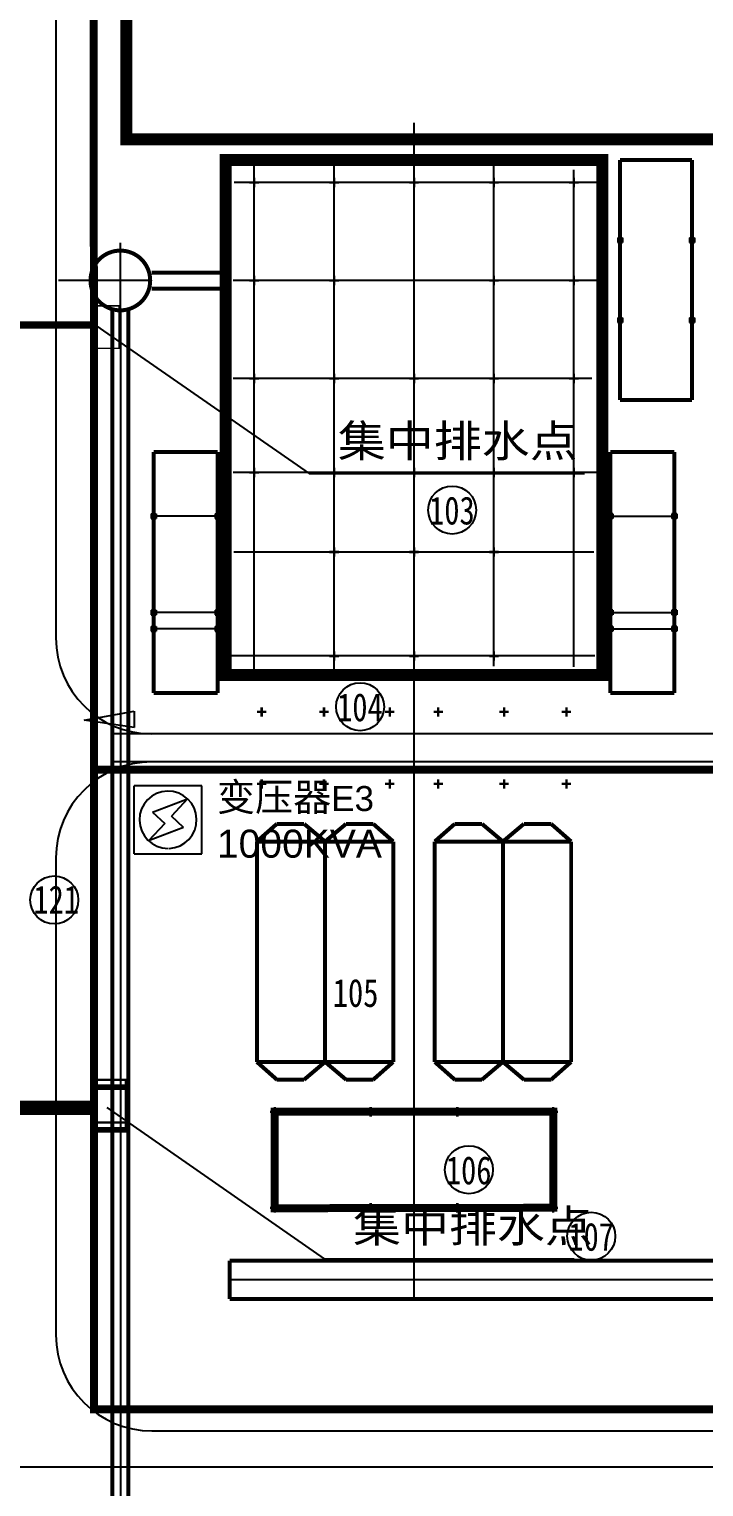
# Model space of a CAD drawing. Extents: x 532522 to 2902776, y -101917278 to 111238625.
# Drawn here: x 2901666 to 2901750.4, y 2549018.3 to 2549200.6 of the extents above; entities that cross this region are included whole.
import ezdxf
from ezdxf.enums import TextEntityAlignment as Align

# ---------------------------------------------------------------- set-up
doc = ezdxf.new("R2010")
doc.units = 0
doc.header["$LTSCALE"] = 1000
doc.header["$MEASUREMENT"] = 0
doc.linetypes.add('CEN01', pattern=[82, 80, -1, 0, -1])
doc.linetypes.add('DASHDOT', pattern=[1, 0.5, -0.25, 0, -0.25])
for name, color, linetype in [('#1力能', 7, 'CONTINUOUS'), ('1', 7, 'CONTINUOUS'), ('11', 1, 'CONTINUOUS'), ('12', 7, 'CONTINUOUS'), ('15', 7, 'CONTINUOUS'), ('DIM', 4, 'CONTINUOUS'), ('NEW道路', 4, 'CONTINUOUS'), ('道路', 5, 'CONTINUOUS')]:
    doc.layers.add(name, color=color, linetype=linetype)
doc.styles.add('GEDITXT', font='', dxfattribs={"height": 0.2})
doc.styles.get("Standard").update_dxf_attribs({"font": '', "width": 1.1})
doc.styles.get('GEDITXT').set_extended_font_data('SimSun')
doc.styles.get('Standard').set_extended_font_data('SimSun')

msp = doc.modelspace()

# ---------------------------------------------------------------- linework, layer by layer
at = {"layer": '#1力能', "color": 3, "linetype": 'Continuous'}
for p, q in [((2901673.84, 2549163.94), (2901701.05, 2549145.03)), ((2901701.05, 2549145.03), (2901735.52, 2549145.03)), ((2901672.92, 2549114.2), (2901679.18, 2549115.34)), ((2901679.18, 2549115.34), (2901679.18, 2549113.29)), ((2901679.18, 2549113.29), (2901672.92, 2549114.2)), ((2901675.73, 2549065.76), (2901702.94, 2549046.85)), ((2901702.94, 2549046.85), (2901734.22, 2549046.85))]:
    msp.add_line(p, q, dxfattribs=at)
at = {"layer": '#1力能', "color": 1, "linetype": 'Continuous'}
for p, q in [((2901687.64, 2549105.99), (2901679.15, 2549105.99)), ((2901679.15, 2549097.5), (2901679.15, 2549105.99)), ((2901681.44, 2549102.71), (2901685.83, 2549104.38)), ((2901685.83, 2549104.38), (2901683.82, 2549102.21)), ((2901687.64, 2549097.5), (2901687.64, 2549105.99)), ((2901681.44, 2549102.71), (2901682.98, 2549101.29)), ((2901682.98, 2549101.29), (2901680.97, 2549099.12)), ((2901685.35, 2549100.79), (2901680.97, 2549099.12)), ((2901685.35, 2549100.79), (2901683.82, 2549102.21)), ((2901679.15, 2549097.5), (2901687.64, 2549097.5))]:
    msp.add_line(p, q, dxfattribs=at)
at = {"layer": '#1力能', "color": 3, "linetype": 'Continuous', "flags": 128}
for points, const_width in [([(2901627.76, 2549237.69), (2901627.76, 2549238.63)], 95), ([(2901626.29, 2549163.16), (2901626.29, 2549164.09)], 95), ([(2901673.75, 2549163.55), (2901673.75, 2549166.03), (2901677.27, 2549166.03), (2901677.27, 2549160.7), (2901673.75, 2549160.7), (2901673.75, 2549163.94)], 0.2), ([(2901626.87, 2549064.83), (2901626.87, 2549066.62)], 95), ([(2901674.54, 2549066.8), (2901674.54, 2549069.28), (2901678.06, 2549069.28), (2901678.06, 2549063.96), (2901674.54, 2549063.96), (2901674.54, 2549067.2)], 0.2), ([(2901674.54, 2549066.69), (2901674.54, 2549069.17), (2901678.06, 2549069.17), (2901678.06, 2549063.84), (2901674.54, 2549063.84), (2901674.54, 2549067.08)], 0.2), ([(2901674.54, 2549066.1), (2901674.54, 2549068.58), (2901678.06, 2549068.58), (2901678.06, 2549063.25), (2901674.54, 2549063.25), (2901674.54, 2549066.49)], 0.2), ([(2901674.54, 2549066), (2901674.54, 2549068.48), (2901678.06, 2549068.48), (2901678.06, 2549063.15), (2901674.54, 2549063.15), (2901674.54, 2549066.39)], 0.2), ([(2901674.54, 2549065.93), (2901674.54, 2549068.41), (2901678.06, 2549068.41), (2901678.06, 2549063.09), (2901674.54, 2549063.09), (2901674.54, 2549066.33)], 0.2), ([(2901674.54, 2549065.81), (2901674.54, 2549068.29), (2901678.06, 2549068.29), (2901678.06, 2549062.97), (2901674.54, 2549062.97), (2901674.54, 2549066.21)], 0.2), ([(2901674.54, 2549065.68), (2901674.54, 2549068.16), (2901678.06, 2549068.16), (2901678.06, 2549062.84), (2901674.54, 2549062.84), (2901674.54, 2549066.08)], 0.2), ([(2901674.54, 2549065.57), (2901674.54, 2549068.05), (2901678.06, 2549068.05), (2901678.06, 2549062.72), (2901674.54, 2549062.72), (2901674.54, 2549065.96)], 0.2)]:
    msp.add_lwpolyline(points, dxfattribs=dict(at, const_width=const_width))
at = {"layer": '#1力能', "color": 1, "linetype": 'Continuous'}
msp.add_arc((2901683.4, 2549101.75), 3.58, 271.9749, 270, dxfattribs=at)
at = {"layer": '1', "linetype": 'Continuous'}
msp.add_line((2901681.37, 2549025.33), (2901849.98, 2549025.33), dxfattribs=at)
at = {"layer": '1', "color": 7, "linetype": 'Continuous', "flags": 128}
for points, const_width in [([(2901678.18, 2549229.33), (2901841.37, 2549229.33), (2901841.37, 2549186.83), (2901678.18, 2549186.83), (2901678.18, 2549229.33)], 1.5), ([(2901690.62, 2549184.23), (2901737.74, 2549184.23), (2901737.74, 2549119.86), (2901690.62, 2549119.86), (2901690.62, 2549184.23)], 1.5), ([(2901681.35, 2549170.18), (2901690.62, 2549170.18)], 0.5), ([(2901681.35, 2549168.18), (2901690.62, 2549168.18)], 0.5), ([(2901676.43, 2549165.45), (2901676.43, 2548992.33)], 0.5), ([(2901678.43, 2549165.45), (2901678.43, 2548992.33)], 0.5), ([(2901696.75, 2549065.23), (2901731.6, 2549065.23), (2901731.6, 2549053.23), (2901696.75, 2549053.17), (2901696.75, 2549065.23)], 1)]:
    msp.add_lwpolyline(points, dxfattribs=dict(at, const_width=const_width))
at = {"layer": '1', "color": 1, "const_width": 0.5}
msp.add_lwpolyline([(2901678.18, 2549229.33), (2901678.18, 2549186.83)], dxfattribs=at)
at = {"layer": '1', "color": 7, "linetype": 'Continuous', "flags": 128}
msp.add_lwpolyline([(2901677.43, 2549165.45), (2901677.43, 2548992.33)], dxfattribs=at)
at = {"layer": '11', "color": 1}
for p, q in [((2901739.66, 2549174.53), (2901739.66, 2549173.92)), ((2901739.66, 2549174.53), (2901740.27, 2549174.53)), ((2901739.66, 2549173.92), (2901740.27, 2549173.92)), ((2901740.27, 2549174.53), (2901740.27, 2549173.92)), ((2901748.66, 2549174.53), (2901749.27, 2549174.53)), ((2901748.66, 2549174.53), (2901748.66, 2549173.92)), ((2901748.66, 2549173.92), (2901749.27, 2549173.92)), ((2901749.27, 2549174.53), (2901749.27, 2549173.92)), ((2901739.66, 2549164.53), (2901739.66, 2549163.92)), ((2901739.66, 2549164.53), (2901740.27, 2549164.53)), ((2901740.27, 2549164.53), (2901740.27, 2549163.92)), ((2901748.66, 2549164.53), (2901749.27, 2549164.53)), ((2901748.66, 2549164.53), (2901748.66, 2549163.92)), ((2901749.27, 2549164.53), (2901749.27, 2549163.92)), ((2901739.66, 2549163.92), (2901740.27, 2549163.92)), ((2901748.66, 2549163.92), (2901749.27, 2549163.92)), ((2901681.3, 2549140.02), (2901681.3, 2549139.41)), ((2901681.3, 2549140.02), (2901681.91, 2549140.02)), ((2901681.3, 2549139.41), (2901681.91, 2549139.41)), ((2901681.91, 2549140.02), (2901681.91, 2549139.41)), ((2901689.29, 2549140.02), (2901689.29, 2549139.41)), ((2901689.29, 2549140.02), (2901689.9, 2549140.02)), ((2901689.29, 2549139.41), (2901689.9, 2549139.41)), ((2901689.9, 2549140.02), (2901689.9, 2549139.41)), ((2901739.06, 2549140.02), (2901738.45, 2549140.02)), ((2901738.45, 2549140.02), (2901738.45, 2549139.41)), ((2901739.06, 2549139.41), (2901738.45, 2549139.41)), ((2901739.06, 2549140.02), (2901739.06, 2549139.41)), ((2901747.05, 2549140.02), (2901746.44, 2549140.02)), ((2901746.44, 2549140.02), (2901746.44, 2549139.41)), ((2901747.05, 2549139.41), (2901746.44, 2549139.41)), ((2901747.05, 2549140.02), (2901747.05, 2549139.41)), ((2901681.3, 2549127.97), (2901681.3, 2549127.36)), ((2901681.3, 2549127.97), (2901681.91, 2549127.97)), ((2901681.3, 2549127.36), (2901681.91, 2549127.36)), ((2901681.91, 2549127.97), (2901681.91, 2549127.36)), ((2901689.29, 2549127.97), (2901689.29, 2549127.36)), ((2901689.29, 2549127.97), (2901689.9, 2549127.97)), ((2901689.29, 2549127.36), (2901689.9, 2549127.36)), ((2901689.9, 2549127.97), (2901689.9, 2549127.36)), ((2901739.06, 2549127.97), (2901738.45, 2549127.97)), ((2901738.45, 2549127.97), (2901738.45, 2549127.36)), ((2901739.06, 2549127.36), (2901738.45, 2549127.36)), ((2901739.06, 2549127.97), (2901739.06, 2549127.36)), ((2901747.05, 2549127.97), (2901746.44, 2549127.97)), ((2901746.44, 2549127.97), (2901746.44, 2549127.36)), ((2901747.05, 2549127.36), (2901746.44, 2549127.36)), ((2901747.05, 2549127.97), (2901747.05, 2549127.36)), ((2901681.3, 2549125.93), (2901681.3, 2549125.32)), ((2901681.3, 2549125.93), (2901681.91, 2549125.93)), ((2901681.3, 2549125.32), (2901681.91, 2549125.32)), ((2901681.91, 2549125.93), (2901681.91, 2549125.32)), ((2901689.29, 2549125.93), (2901689.29, 2549125.32)), ((2901689.29, 2549125.93), (2901689.9, 2549125.93)), ((2901689.29, 2549125.32), (2901689.9, 2549125.32)), ((2901689.9, 2549125.93), (2901689.9, 2549125.32)), ((2901739.06, 2549125.93), (2901738.45, 2549125.93)), ((2901738.45, 2549125.93), (2901738.45, 2549125.32)), ((2901739.06, 2549125.32), (2901738.45, 2549125.32)), ((2901739.06, 2549125.93), (2901739.06, 2549125.32)), ((2901747.05, 2549125.93), (2901746.44, 2549125.93)), ((2901746.44, 2549125.93), (2901746.44, 2549125.32)), ((2901747.05, 2549125.32), (2901746.44, 2549125.32)), ((2901747.05, 2549125.93), (2901747.05, 2549125.32))]:
    msp.add_line(p, q, dxfattribs=at)
at = {"layer": '11', "color": 1, "linetype": 'Continuous'}
for p, q in [((2901739.71, 2549174.34), (2901739.74, 2549174.34)), ((2901739.71, 2549174.34), (2901739.71, 2549174.11)), ((2901739.71, 2549174.11), (2901739.74, 2549174.11)), ((2901739.74, 2549174.34), (2901739.74, 2549174.23)), ((2901739.74, 2549174.23), (2901739.95, 2549174.23)), ((2901739.74, 2549174.22), (2901739.95, 2549174.22)), ((2901739.74, 2549174.22), (2901739.74, 2549174.11)), ((2901739.85, 2549174.48), (2901740.07, 2549174.48)), ((2901739.85, 2549174.48), (2901739.85, 2549174.45)), ((2901739.85, 2549174.45), (2901739.95, 2549174.45)), ((2901739.85, 2549174), (2901739.95, 2549174)), ((2901739.85, 2549174), (2901739.85, 2549173.97)), ((2901739.85, 2549173.97), (2901740.07, 2549173.97)), ((2901739.95, 2549174.45), (2901739.95, 2549174.23)), ((2901739.95, 2549174.22), (2901739.95, 2549174)), ((2901739.97, 2549174.45), (2901739.97, 2549174.23)), ((2901739.97, 2549174.45), (2901740.07, 2549174.45)), ((2901739.97, 2549174.23), (2901740.18, 2549174.23)), ((2901739.97, 2549174.22), (2901740.18, 2549174.22)), ((2901739.97, 2549174.22), (2901739.97, 2549174)), ((2901739.97, 2549174), (2901740.07, 2549174)), ((2901740.07, 2549174.48), (2901740.07, 2549174.45)), ((2901740.07, 2549174), (2901740.07, 2549173.97)), ((2901740.18, 2549174.34), (2901740.21, 2549174.34)), ((2901740.18, 2549174.34), (2901740.18, 2549174.23)), ((2901740.18, 2549174.22), (2901740.18, 2549174.11)), ((2901740.18, 2549174.11), (2901740.21, 2549174.11)), ((2901740.21, 2549174.34), (2901740.21, 2549174.11)), ((2901748.71, 2549174.34), (2901748.74, 2549174.34)), ((2901748.71, 2549174.34), (2901748.71, 2549174.11)), ((2901748.71, 2549174.11), (2901748.74, 2549174.11)), ((2901748.74, 2549174.34), (2901748.74, 2549174.23)), ((2901748.74, 2549174.23), (2901748.95, 2549174.23)), ((2901748.74, 2549174.22), (2901748.95, 2549174.22)), ((2901748.74, 2549174.22), (2901748.74, 2549174.11)), ((2901748.85, 2549174.48), (2901749.07, 2549174.48)), ((2901748.85, 2549174.48), (2901748.85, 2549174.45)), ((2901748.85, 2549174.45), (2901748.95, 2549174.45)), ((2901748.85, 2549174), (2901748.95, 2549174)), ((2901748.85, 2549174), (2901748.85, 2549173.97)), ((2901748.85, 2549173.97), (2901749.07, 2549173.97)), ((2901748.95, 2549174.45), (2901748.95, 2549174.23)), ((2901748.95, 2549174.22), (2901748.95, 2549174)), ((2901748.97, 2549174.45), (2901748.97, 2549174.23)), ((2901748.97, 2549174.45), (2901749.07, 2549174.45)), ((2901748.97, 2549174.23), (2901749.18, 2549174.23)), ((2901748.97, 2549174.22), (2901749.18, 2549174.22)), ((2901748.97, 2549174.22), (2901748.97, 2549174)), ((2901748.97, 2549174), (2901749.07, 2549174)), ((2901749.07, 2549174.48), (2901749.07, 2549174.45)), ((2901749.07, 2549174), (2901749.07, 2549173.97)), ((2901749.18, 2549174.34), (2901749.21, 2549174.34)), ((2901749.18, 2549174.34), (2901749.18, 2549174.23)), ((2901749.18, 2549174.22), (2901749.18, 2549174.11)), ((2901749.18, 2549174.11), (2901749.21, 2549174.11)), ((2901749.21, 2549174.34), (2901749.21, 2549174.11)), ((2901739.85, 2549164.48), (2901740.07, 2549164.48)), ((2901739.85, 2549164.48), (2901739.85, 2549164.45)), ((2901739.85, 2549164.45), (2901739.95, 2549164.45)), ((2901739.95, 2549164.45), (2901739.95, 2549164.23)), ((2901739.97, 2549164.45), (2901739.97, 2549164.23)), ((2901739.97, 2549164.45), (2901740.07, 2549164.45)), ((2901740.07, 2549164.48), (2901740.07, 2549164.45)), ((2901748.85, 2549164.48), (2901749.07, 2549164.48)), ((2901748.85, 2549164.48), (2901748.85, 2549164.45)), ((2901748.85, 2549164.45), (2901748.95, 2549164.45)), ((2901748.95, 2549164.45), (2901748.95, 2549164.23)), ((2901748.97, 2549164.45), (2901748.97, 2549164.23)), ((2901748.97, 2549164.45), (2901749.07, 2549164.45)), ((2901749.07, 2549164.48), (2901749.07, 2549164.45)), ((2901739.71, 2549164.34), (2901739.74, 2549164.34)), ((2901739.71, 2549164.34), (2901739.71, 2549164.11)), ((2901739.71, 2549164.11), (2901739.74, 2549164.11)), ((2901739.74, 2549164.34), (2901739.74, 2549164.23)), ((2901739.74, 2549164.23), (2901739.95, 2549164.23)), ((2901739.74, 2549164.22), (2901739.95, 2549164.22)), ((2901739.74, 2549164.22), (2901739.74, 2549164.11)), ((2901739.85, 2549164), (2901739.95, 2549164)), ((2901739.85, 2549164), (2901739.85, 2549163.97)), ((2901739.85, 2549163.97), (2901740.07, 2549163.97)), ((2901739.95, 2549164.22), (2901739.95, 2549164)), ((2901739.97, 2549164.23), (2901740.18, 2549164.23)), ((2901739.97, 2549164.22), (2901740.18, 2549164.22)), ((2901739.97, 2549164.22), (2901739.97, 2549164)), ((2901739.97, 2549164), (2901740.07, 2549164)), ((2901740.07, 2549164), (2901740.07, 2549163.97)), ((2901740.18, 2549164.34), (2901740.21, 2549164.34)), ((2901740.18, 2549164.34), (2901740.18, 2549164.23)), ((2901740.18, 2549164.22), (2901740.18, 2549164.11)), ((2901740.18, 2549164.11), (2901740.21, 2549164.11)), ((2901740.21, 2549164.34), (2901740.21, 2549164.11)), ((2901748.71, 2549164.34), (2901748.74, 2549164.34)), ((2901748.71, 2549164.34), (2901748.71, 2549164.11)), ((2901748.71, 2549164.11), (2901748.74, 2549164.11)), ((2901748.74, 2549164.34), (2901748.74, 2549164.23)), ((2901748.74, 2549164.23), (2901748.95, 2549164.23)), ((2901748.74, 2549164.22), (2901748.95, 2549164.22)), ((2901748.74, 2549164.22), (2901748.74, 2549164.11)), ((2901748.85, 2549164), (2901748.95, 2549164)), ((2901748.85, 2549164), (2901748.85, 2549163.97)), ((2901748.85, 2549163.97), (2901749.07, 2549163.97)), ((2901748.95, 2549164.22), (2901748.95, 2549164)), ((2901748.97, 2549164.23), (2901749.18, 2549164.23)), ((2901748.97, 2549164.22), (2901749.18, 2549164.22)), ((2901748.97, 2549164.22), (2901748.97, 2549164)), ((2901748.97, 2549164), (2901749.07, 2549164)), ((2901749.07, 2549164), (2901749.07, 2549163.97)), ((2901749.18, 2549164.34), (2901749.21, 2549164.34)), ((2901749.18, 2549164.34), (2901749.18, 2549164.23)), ((2901749.18, 2549164.22), (2901749.18, 2549164.11)), ((2901749.18, 2549164.11), (2901749.21, 2549164.11)), ((2901749.21, 2549164.34), (2901749.21, 2549164.11)), ((2901681.35, 2549139.83), (2901681.35, 2549139.6)), ((2901681.35, 2549139.83), (2901681.38, 2549139.83)), ((2901681.35, 2549139.6), (2901681.38, 2549139.6)), ((2901681.38, 2549139.83), (2901681.38, 2549139.72)), ((2901681.38, 2549139.72), (2901681.6, 2549139.72)), ((2901681.38, 2549139.7), (2901681.38, 2549139.6)), ((2901681.38, 2549139.7), (2901681.6, 2549139.7)), ((2901681.49, 2549139.97), (2901681.49, 2549139.93)), ((2901681.49, 2549139.97), (2901681.72, 2549139.97)), ((2901681.49, 2549139.93), (2901681.6, 2549139.93)), ((2901681.49, 2549139.49), (2901681.49, 2549139.46)), ((2901681.49, 2549139.49), (2901681.6, 2549139.49)), ((2901681.49, 2549139.46), (2901681.72, 2549139.46)), ((2901681.6, 2549139.93), (2901681.6, 2549139.72)), ((2901681.6, 2549139.7), (2901681.6, 2549139.49)), ((2901681.62, 2549139.93), (2901681.72, 2549139.93)), ((2901681.62, 2549139.93), (2901681.62, 2549139.72)), ((2901681.62, 2549139.72), (2901681.83, 2549139.72)), ((2901681.62, 2549139.7), (2901681.62, 2549139.49)), ((2901681.62, 2549139.7), (2901681.83, 2549139.7)), ((2901681.62, 2549139.49), (2901681.72, 2549139.49)), ((2901681.72, 2549139.97), (2901681.72, 2549139.93)), ((2901681.72, 2549139.49), (2901681.72, 2549139.46)), ((2901681.83, 2549139.83), (2901681.83, 2549139.72)), ((2901681.83, 2549139.83), (2901681.86, 2549139.83)), ((2901681.83, 2549139.7), (2901681.83, 2549139.6)), ((2901681.83, 2549139.6), (2901681.86, 2549139.6)), ((2901681.86, 2549139.83), (2901681.86, 2549139.6)), ((2901689.35, 2549139.83), (2901689.35, 2549139.6)), ((2901689.35, 2549139.83), (2901689.38, 2549139.83)), ((2901689.35, 2549139.6), (2901689.38, 2549139.6)), ((2901689.38, 2549139.83), (2901689.38, 2549139.72)), ((2901689.38, 2549139.72), (2901689.59, 2549139.72)), ((2901689.38, 2549139.7), (2901689.38, 2549139.6)), ((2901689.38, 2549139.7), (2901689.59, 2549139.7)), ((2901689.48, 2549139.97), (2901689.48, 2549139.93)), ((2901689.48, 2549139.97), (2901689.71, 2549139.97)), ((2901689.48, 2549139.93), (2901689.59, 2549139.93)), ((2901689.48, 2549139.49), (2901689.48, 2549139.46)), ((2901689.48, 2549139.49), (2901689.59, 2549139.49)), ((2901689.48, 2549139.46), (2901689.71, 2549139.46)), ((2901689.59, 2549139.93), (2901689.59, 2549139.72)), ((2901689.59, 2549139.7), (2901689.59, 2549139.49)), ((2901689.61, 2549139.93), (2901689.71, 2549139.93)), ((2901689.61, 2549139.93), (2901689.61, 2549139.72)), ((2901689.61, 2549139.72), (2901689.82, 2549139.72)), ((2901689.61, 2549139.7), (2901689.61, 2549139.49)), ((2901689.61, 2549139.7), (2901689.82, 2549139.7)), ((2901689.61, 2549139.49), (2901689.71, 2549139.49)), ((2901689.71, 2549139.97), (2901689.71, 2549139.93)), ((2901689.71, 2549139.49), (2901689.71, 2549139.46)), ((2901689.82, 2549139.83), (2901689.82, 2549139.72)), ((2901689.82, 2549139.83), (2901689.85, 2549139.83)), ((2901689.82, 2549139.7), (2901689.82, 2549139.6)), ((2901689.82, 2549139.6), (2901689.85, 2549139.6)), ((2901689.85, 2549139.83), (2901689.85, 2549139.6)), ((2901738.53, 2549139.83), (2901738.5, 2549139.83)), ((2901738.5, 2549139.83), (2901738.5, 2549139.6)), ((2901738.53, 2549139.6), (2901738.5, 2549139.6)), ((2901738.53, 2549139.83), (2901738.53, 2549139.72)), ((2901738.75, 2549139.72), (2901738.53, 2549139.72)), ((2901738.75, 2549139.7), (2901738.53, 2549139.7)), ((2901738.53, 2549139.7), (2901738.53, 2549139.6)), ((2901738.87, 2549139.97), (2901738.64, 2549139.97)), ((2901738.64, 2549139.97), (2901738.64, 2549139.93)), ((2901738.75, 2549139.93), (2901738.64, 2549139.93)), ((2901738.64, 2549139.49), (2901738.64, 2549139.46)), ((2901738.75, 2549139.49), (2901738.64, 2549139.49)), ((2901738.87, 2549139.46), (2901738.64, 2549139.46)), ((2901738.75, 2549139.93), (2901738.75, 2549139.72)), ((2901738.75, 2549139.7), (2901738.75, 2549139.49)), ((2901738.87, 2549139.93), (2901738.76, 2549139.93)), ((2901738.76, 2549139.93), (2901738.76, 2549139.72)), ((2901738.98, 2549139.72), (2901738.76, 2549139.72)), ((2901738.98, 2549139.7), (2901738.76, 2549139.7)), ((2901738.76, 2549139.7), (2901738.76, 2549139.49)), ((2901738.87, 2549139.49), (2901738.76, 2549139.49)), ((2901738.87, 2549139.97), (2901738.87, 2549139.93)), ((2901738.87, 2549139.49), (2901738.87, 2549139.46)), ((2901739.01, 2549139.83), (2901738.98, 2549139.83)), ((2901738.98, 2549139.83), (2901738.98, 2549139.72)), ((2901738.98, 2549139.7), (2901738.98, 2549139.6)), ((2901739.01, 2549139.6), (2901738.98, 2549139.6)), ((2901739.01, 2549139.83), (2901739.01, 2549139.6)), ((2901746.52, 2549139.83), (2901746.49, 2549139.83)), ((2901746.49, 2549139.83), (2901746.49, 2549139.6)), ((2901746.52, 2549139.6), (2901746.49, 2549139.6)), ((2901746.52, 2549139.83), (2901746.52, 2549139.72)), ((2901746.74, 2549139.72), (2901746.52, 2549139.72)), ((2901746.74, 2549139.7), (2901746.52, 2549139.7)), ((2901746.52, 2549139.7), (2901746.52, 2549139.6)), ((2901746.86, 2549139.97), (2901746.63, 2549139.97)), ((2901746.63, 2549139.97), (2901746.63, 2549139.93)), ((2901746.74, 2549139.93), (2901746.63, 2549139.93)), ((2901746.63, 2549139.49), (2901746.63, 2549139.46)), ((2901746.74, 2549139.49), (2901746.63, 2549139.49)), ((2901746.86, 2549139.46), (2901746.63, 2549139.46)), ((2901746.74, 2549139.93), (2901746.74, 2549139.72)), ((2901746.74, 2549139.7), (2901746.74, 2549139.49)), ((2901746.86, 2549139.93), (2901746.75, 2549139.93)), ((2901746.75, 2549139.93), (2901746.75, 2549139.72)), ((2901746.97, 2549139.72), (2901746.75, 2549139.72)), ((2901746.97, 2549139.7), (2901746.75, 2549139.7)), ((2901746.75, 2549139.7), (2901746.75, 2549139.49)), ((2901746.86, 2549139.49), (2901746.75, 2549139.49)), ((2901746.86, 2549139.97), (2901746.86, 2549139.93)), ((2901746.86, 2549139.49), (2901746.86, 2549139.46)), ((2901747, 2549139.83), (2901746.97, 2549139.83)), ((2901746.97, 2549139.83), (2901746.97, 2549139.72)), ((2901746.97, 2549139.7), (2901746.97, 2549139.6)), ((2901747, 2549139.6), (2901746.97, 2549139.6)), ((2901747, 2549139.83), (2901747, 2549139.6)), ((2901681.35, 2549127.78), (2901681.35, 2549127.55)), ((2901681.35, 2549127.78), (2901681.38, 2549127.78)), ((2901681.35, 2549127.55), (2901681.38, 2549127.55)), ((2901681.38, 2549127.78), (2901681.38, 2549127.67)), ((2901681.38, 2549127.67), (2901681.6, 2549127.67)), ((2901681.38, 2549127.66), (2901681.38, 2549127.55)), ((2901681.38, 2549127.66), (2901681.6, 2549127.66)), ((2901681.49, 2549127.92), (2901681.49, 2549127.89)), ((2901681.49, 2549127.92), (2901681.72, 2549127.92)), ((2901681.49, 2549127.89), (2901681.6, 2549127.89)), ((2901681.49, 2549127.44), (2901681.49, 2549127.41)), ((2901681.49, 2549127.44), (2901681.6, 2549127.44)), ((2901681.49, 2549127.41), (2901681.72, 2549127.41)), ((2901681.6, 2549127.89), (2901681.6, 2549127.67)), ((2901681.6, 2549127.66), (2901681.6, 2549127.44)), ((2901681.62, 2549127.89), (2901681.72, 2549127.89)), ((2901681.62, 2549127.89), (2901681.62, 2549127.67)), ((2901681.62, 2549127.67), (2901681.83, 2549127.67)), ((2901681.62, 2549127.66), (2901681.62, 2549127.44)), ((2901681.62, 2549127.66), (2901681.83, 2549127.66)), ((2901681.62, 2549127.44), (2901681.72, 2549127.44)), ((2901681.72, 2549127.92), (2901681.72, 2549127.89)), ((2901681.72, 2549127.44), (2901681.72, 2549127.41)), ((2901681.83, 2549127.78), (2901681.83, 2549127.67)), ((2901681.83, 2549127.78), (2901681.86, 2549127.78)), ((2901681.83, 2549127.66), (2901681.83, 2549127.55)), ((2901681.83, 2549127.55), (2901681.86, 2549127.55)), ((2901681.86, 2549127.78), (2901681.86, 2549127.55)), ((2901689.35, 2549127.78), (2901689.35, 2549127.55)), ((2901689.35, 2549127.78), (2901689.38, 2549127.78)), ((2901689.35, 2549127.55), (2901689.38, 2549127.55)), ((2901689.38, 2549127.78), (2901689.38, 2549127.67)), ((2901689.38, 2549127.67), (2901689.59, 2549127.67)), ((2901689.38, 2549127.66), (2901689.38, 2549127.55)), ((2901689.38, 2549127.66), (2901689.59, 2549127.66)), ((2901689.48, 2549127.92), (2901689.48, 2549127.89)), ((2901689.48, 2549127.92), (2901689.71, 2549127.92)), ((2901689.48, 2549127.89), (2901689.59, 2549127.89)), ((2901689.48, 2549127.44), (2901689.48, 2549127.41)), ((2901689.48, 2549127.44), (2901689.59, 2549127.44)), ((2901689.48, 2549127.41), (2901689.71, 2549127.41)), ((2901689.59, 2549127.89), (2901689.59, 2549127.67)), ((2901689.59, 2549127.66), (2901689.59, 2549127.44)), ((2901689.61, 2549127.89), (2901689.71, 2549127.89)), ((2901689.61, 2549127.89), (2901689.61, 2549127.67)), ((2901689.61, 2549127.67), (2901689.82, 2549127.67)), ((2901689.61, 2549127.66), (2901689.61, 2549127.44)), ((2901689.61, 2549127.66), (2901689.82, 2549127.66)), ((2901689.61, 2549127.44), (2901689.71, 2549127.44)), ((2901689.71, 2549127.92), (2901689.71, 2549127.89)), ((2901689.71, 2549127.44), (2901689.71, 2549127.41)), ((2901689.82, 2549127.78), (2901689.82, 2549127.67)), ((2901689.82, 2549127.78), (2901689.85, 2549127.78)), ((2901689.82, 2549127.66), (2901689.82, 2549127.55)), ((2901689.82, 2549127.55), (2901689.85, 2549127.55)), ((2901689.85, 2549127.78), (2901689.85, 2549127.55)), ((2901738.53, 2549127.78), (2901738.5, 2549127.78)), ((2901738.5, 2549127.78), (2901738.5, 2549127.55)), ((2901738.53, 2549127.55), (2901738.5, 2549127.55)), ((2901738.53, 2549127.78), (2901738.53, 2549127.67)), ((2901738.75, 2549127.67), (2901738.53, 2549127.67)), ((2901738.75, 2549127.66), (2901738.53, 2549127.66)), ((2901738.53, 2549127.66), (2901738.53, 2549127.55)), ((2901738.87, 2549127.92), (2901738.64, 2549127.92)), ((2901738.64, 2549127.92), (2901738.64, 2549127.89)), ((2901738.75, 2549127.89), (2901738.64, 2549127.89)), ((2901738.64, 2549127.44), (2901738.64, 2549127.41)), ((2901738.75, 2549127.44), (2901738.64, 2549127.44)), ((2901738.87, 2549127.41), (2901738.64, 2549127.41)), ((2901738.75, 2549127.89), (2901738.75, 2549127.67)), ((2901738.75, 2549127.66), (2901738.75, 2549127.44)), ((2901738.87, 2549127.89), (2901738.76, 2549127.89)), ((2901738.76, 2549127.89), (2901738.76, 2549127.67)), ((2901738.98, 2549127.67), (2901738.76, 2549127.67)), ((2901738.98, 2549127.66), (2901738.76, 2549127.66)), ((2901738.76, 2549127.66), (2901738.76, 2549127.44)), ((2901738.87, 2549127.44), (2901738.76, 2549127.44)), ((2901738.87, 2549127.92), (2901738.87, 2549127.89)), ((2901738.87, 2549127.44), (2901738.87, 2549127.41)), ((2901739.01, 2549127.78), (2901738.98, 2549127.78)), ((2901738.98, 2549127.78), (2901738.98, 2549127.67)), ((2901738.98, 2549127.66), (2901738.98, 2549127.55)), ((2901739.01, 2549127.55), (2901738.98, 2549127.55)), ((2901739.01, 2549127.78), (2901739.01, 2549127.55)), ((2901746.52, 2549127.78), (2901746.49, 2549127.78)), ((2901746.49, 2549127.78), (2901746.49, 2549127.55)), ((2901746.52, 2549127.55), (2901746.49, 2549127.55)), ((2901746.52, 2549127.78), (2901746.52, 2549127.67)), ((2901746.74, 2549127.67), (2901746.52, 2549127.67)), ((2901746.74, 2549127.66), (2901746.52, 2549127.66)), ((2901746.52, 2549127.66), (2901746.52, 2549127.55)), ((2901746.86, 2549127.92), (2901746.63, 2549127.92)), ((2901746.63, 2549127.92), (2901746.63, 2549127.89)), ((2901746.74, 2549127.89), (2901746.63, 2549127.89)), ((2901746.63, 2549127.44), (2901746.63, 2549127.41)), ((2901746.74, 2549127.44), (2901746.63, 2549127.44)), ((2901746.86, 2549127.41), (2901746.63, 2549127.41)), ((2901746.74, 2549127.89), (2901746.74, 2549127.67)), ((2901746.74, 2549127.66), (2901746.74, 2549127.44)), ((2901746.86, 2549127.89), (2901746.75, 2549127.89)), ((2901746.75, 2549127.89), (2901746.75, 2549127.67)), ((2901746.97, 2549127.67), (2901746.75, 2549127.67)), ((2901746.97, 2549127.66), (2901746.75, 2549127.66)), ((2901746.75, 2549127.66), (2901746.75, 2549127.44)), ((2901746.86, 2549127.44), (2901746.75, 2549127.44)), ((2901746.86, 2549127.92), (2901746.86, 2549127.89)), ((2901746.86, 2549127.44), (2901746.86, 2549127.41)), ((2901747, 2549127.78), (2901746.97, 2549127.78)), ((2901746.97, 2549127.78), (2901746.97, 2549127.67)), ((2901746.97, 2549127.66), (2901746.97, 2549127.55)), ((2901747, 2549127.55), (2901746.97, 2549127.55)), ((2901747, 2549127.78), (2901747, 2549127.55)), ((2901681.35, 2549125.74), (2901681.35, 2549125.51)), ((2901681.35, 2549125.74), (2901681.38, 2549125.74)), ((2901681.35, 2549125.51), (2901681.38, 2549125.51)), ((2901681.38, 2549125.74), (2901681.38, 2549125.63)), ((2901681.38, 2549125.63), (2901681.6, 2549125.63)), ((2901681.38, 2549125.61), (2901681.38, 2549125.51)), ((2901681.38, 2549125.61), (2901681.6, 2549125.61)), ((2901681.49, 2549125.87), (2901681.49, 2549125.84)), ((2901681.49, 2549125.87), (2901681.72, 2549125.87)), ((2901681.49, 2549125.84), (2901681.6, 2549125.84)), ((2901681.49, 2549125.4), (2901681.49, 2549125.37)), ((2901681.49, 2549125.4), (2901681.6, 2549125.4)), ((2901681.49, 2549125.37), (2901681.72, 2549125.37)), ((2901681.6, 2549125.84), (2901681.6, 2549125.63)), ((2901681.6, 2549125.61), (2901681.6, 2549125.4)), ((2901681.62, 2549125.84), (2901681.72, 2549125.84)), ((2901681.62, 2549125.84), (2901681.62, 2549125.63)), ((2901681.62, 2549125.63), (2901681.83, 2549125.63)), ((2901681.62, 2549125.61), (2901681.62, 2549125.4)), ((2901681.62, 2549125.61), (2901681.83, 2549125.61)), ((2901681.62, 2549125.4), (2901681.72, 2549125.4)), ((2901681.72, 2549125.87), (2901681.72, 2549125.84)), ((2901681.72, 2549125.4), (2901681.72, 2549125.37)), ((2901681.83, 2549125.74), (2901681.83, 2549125.63)), ((2901681.83, 2549125.74), (2901681.86, 2549125.74)), ((2901681.83, 2549125.61), (2901681.83, 2549125.51)), ((2901681.83, 2549125.51), (2901681.86, 2549125.51)), ((2901681.86, 2549125.74), (2901681.86, 2549125.51)), ((2901689.35, 2549125.74), (2901689.35, 2549125.51)), ((2901689.35, 2549125.74), (2901689.38, 2549125.74)), ((2901689.35, 2549125.51), (2901689.38, 2549125.51)), ((2901689.38, 2549125.74), (2901689.38, 2549125.63)), ((2901689.38, 2549125.63), (2901689.59, 2549125.63)), ((2901689.38, 2549125.61), (2901689.38, 2549125.51)), ((2901689.38, 2549125.61), (2901689.59, 2549125.61)), ((2901689.48, 2549125.87), (2901689.48, 2549125.84)), ((2901689.48, 2549125.87), (2901689.71, 2549125.87)), ((2901689.48, 2549125.84), (2901689.59, 2549125.84)), ((2901689.48, 2549125.4), (2901689.48, 2549125.37)), ((2901689.48, 2549125.4), (2901689.59, 2549125.4)), ((2901689.48, 2549125.37), (2901689.71, 2549125.37)), ((2901689.59, 2549125.84), (2901689.59, 2549125.63)), ((2901689.59, 2549125.61), (2901689.59, 2549125.4)), ((2901689.61, 2549125.84), (2901689.71, 2549125.84)), ((2901689.61, 2549125.84), (2901689.61, 2549125.63)), ((2901689.61, 2549125.63), (2901689.82, 2549125.63)), ((2901689.61, 2549125.61), (2901689.61, 2549125.4)), ((2901689.61, 2549125.61), (2901689.82, 2549125.61)), ((2901689.61, 2549125.4), (2901689.71, 2549125.4)), ((2901689.71, 2549125.87), (2901689.71, 2549125.84)), ((2901689.71, 2549125.4), (2901689.71, 2549125.37)), ((2901689.82, 2549125.74), (2901689.82, 2549125.63)), ((2901689.82, 2549125.74), (2901689.85, 2549125.74)), ((2901689.82, 2549125.61), (2901689.82, 2549125.51)), ((2901689.82, 2549125.51), (2901689.85, 2549125.51)), ((2901689.85, 2549125.74), (2901689.85, 2549125.51)), ((2901738.53, 2549125.74), (2901738.5, 2549125.74)), ((2901738.5, 2549125.74), (2901738.5, 2549125.51)), ((2901738.53, 2549125.51), (2901738.5, 2549125.51)), ((2901738.53, 2549125.74), (2901738.53, 2549125.63)), ((2901738.75, 2549125.63), (2901738.53, 2549125.63)), ((2901738.75, 2549125.61), (2901738.53, 2549125.61)), ((2901738.53, 2549125.61), (2901738.53, 2549125.51)), ((2901738.87, 2549125.87), (2901738.64, 2549125.87)), ((2901738.64, 2549125.87), (2901738.64, 2549125.84)), ((2901738.75, 2549125.84), (2901738.64, 2549125.84)), ((2901738.64, 2549125.4), (2901738.64, 2549125.37)), ((2901738.75, 2549125.4), (2901738.64, 2549125.4)), ((2901738.87, 2549125.37), (2901738.64, 2549125.37)), ((2901738.75, 2549125.84), (2901738.75, 2549125.63)), ((2901738.75, 2549125.61), (2901738.75, 2549125.4)), ((2901738.87, 2549125.84), (2901738.76, 2549125.84)), ((2901738.76, 2549125.84), (2901738.76, 2549125.63)), ((2901738.98, 2549125.63), (2901738.76, 2549125.63)), ((2901738.98, 2549125.61), (2901738.76, 2549125.61)), ((2901738.76, 2549125.61), (2901738.76, 2549125.4)), ((2901738.87, 2549125.4), (2901738.76, 2549125.4)), ((2901738.87, 2549125.87), (2901738.87, 2549125.84)), ((2901738.87, 2549125.4), (2901738.87, 2549125.37)), ((2901739.01, 2549125.74), (2901738.98, 2549125.74)), ((2901738.98, 2549125.74), (2901738.98, 2549125.63)), ((2901738.98, 2549125.61), (2901738.98, 2549125.51)), ((2901739.01, 2549125.51), (2901738.98, 2549125.51)), ((2901739.01, 2549125.74), (2901739.01, 2549125.51)), ((2901746.52, 2549125.74), (2901746.49, 2549125.74)), ((2901746.49, 2549125.74), (2901746.49, 2549125.51)), ((2901746.52, 2549125.51), (2901746.49, 2549125.51)), ((2901746.52, 2549125.74), (2901746.52, 2549125.63)), ((2901746.74, 2549125.63), (2901746.52, 2549125.63)), ((2901746.74, 2549125.61), (2901746.52, 2549125.61)), ((2901746.52, 2549125.61), (2901746.52, 2549125.51)), ((2901746.86, 2549125.87), (2901746.63, 2549125.87)), ((2901746.63, 2549125.87), (2901746.63, 2549125.84)), ((2901746.74, 2549125.84), (2901746.63, 2549125.84)), ((2901746.63, 2549125.4), (2901746.63, 2549125.37)), ((2901746.74, 2549125.4), (2901746.63, 2549125.4)), ((2901746.86, 2549125.37), (2901746.63, 2549125.37)), ((2901746.74, 2549125.84), (2901746.74, 2549125.63)), ((2901746.74, 2549125.61), (2901746.74, 2549125.4)), ((2901746.86, 2549125.84), (2901746.75, 2549125.84)), ((2901746.75, 2549125.84), (2901746.75, 2549125.63)), ((2901746.97, 2549125.63), (2901746.75, 2549125.63)), ((2901746.97, 2549125.61), (2901746.75, 2549125.61)), ((2901746.75, 2549125.61), (2901746.75, 2549125.4)), ((2901746.86, 2549125.4), (2901746.75, 2549125.4)), ((2901746.86, 2549125.87), (2901746.86, 2549125.84)), ((2901746.86, 2549125.4), (2901746.86, 2549125.37)), ((2901747, 2549125.74), (2901746.97, 2549125.74)), ((2901746.97, 2549125.74), (2901746.97, 2549125.63)), ((2901746.97, 2549125.61), (2901746.97, 2549125.51)), ((2901747, 2549125.51), (2901746.97, 2549125.51)), ((2901747, 2549125.74), (2901747, 2549125.51))]:
    msp.add_line(p, q, dxfattribs=at)
at = {"layer": '12', "color": 7}
for p, q in [((2901689.6, 2549139.71), (2901681.61, 2549139.71)), ((2901738.76, 2549139.71), (2901746.75, 2549139.71)), ((2901689.6, 2549127.67), (2901681.61, 2549127.67)), ((2901738.76, 2549127.67), (2901746.75, 2549127.67)), ((2901689.6, 2549125.62), (2901681.61, 2549125.62)), ((2901738.76, 2549125.62), (2901746.75, 2549125.62))]:
    msp.add_line(p, q, dxfattribs=at)
at = {"layer": '15', "color": 3, "linetype": 'Continuous', "const_width": 1, "flags": 128}
for points in [[(2901859.14, 2549258.03), (2901859.14, 2549158.03), (2901859.14, 2549108.03), (2901674.14, 2549108.03), (2901674.14, 2549058.03), (2901674.14, 2549108.03)], [(2901674.14, 2549108.03), (2901674.09, 2549227.98)], [(2901674.14, 2549058.03), (2901674.14, 2549028.03), (2901859.14, 2549028.03), (2901859.14, 2549108.03)]]:
    msp.add_lwpolyline(points, dxfattribs=at)
at = {"layer": '15', "color": 3}
for centre in [(2901718.95, 2549140.48), (2901707.43, 2549115.88), (2901669.16, 2549091.72), (2901721.04, 2549057.99), (2901736.36, 2549049.67, 0.1)]:
    msp.add_circle(centre, 3, dxfattribs=at)
at = {"layer": 'DIM', "color": 7, "linetype": 'DASHDOT', "ltscale": 10}
for p, q in [((2901714.18, 2549041.83), (2901714.18, 2549188.88)), ((2901694.18, 2549120.6), (2901694.18, 2549184.13)), ((2901704.18, 2549120.57), (2901704.18, 2549184.13)), ((2901724.18, 2549120.94), (2901724.18, 2549183.87)), ((2901734.18, 2549120.86), (2901734.18, 2549183.03)), ((2901737.07, 2549181.43), (2901691.66, 2549181.43)), ((2901677.43, 2549164.38), (2901677.43, 2549173.9)), ((2901681.35, 2549169.18), (2901669.71, 2549169.18)), ((2901737.01, 2549169.18), (2901691.53, 2549169.18)), ((2901736.42, 2549156.93), (2901691.53, 2549156.93)), ((2901736.97, 2549145.18), (2901691.53, 2549145.18)), ((2901736.69, 2549135.23), (2901691.65, 2549135.23)), ((2901736.82, 2549122.23), (2901690.79, 2549122.23)), ((2901830.43, 2549044.23), (2901691.12, 2549044.23))]:
    msp.add_line(p, q, dxfattribs=at)
at = {"layer": 'DIM', "color": 1}
for points, const_width in [([(2901850.38, 2549186.83), (2901678.18, 2549186.83)], 0.5), ([(2901687.17, 2549186.23), (2901687.17, 2549187.42)], 0.3), ([(2901696.17, 2549186.23), (2901696.17, 2549187.42)], 0.3), ([(2901705.17, 2549186.23), (2901705.17, 2549187.42)], 0.3), ([(2901714.17, 2549186.23), (2901714.17, 2549187.42)], 0.3), ([(2901723.17, 2549186.23), (2901723.17, 2549187.42)], 0.3), ([(2901732.17, 2549186.23), (2901732.17, 2549187.42)], 0.3), ([(2901741.17, 2549186.23), (2901741.17, 2549187.42)], 0.3), ([(2901750.17, 2549186.23), (2901750.17, 2549187.42)], 0.3), ([(2901690.62, 2549119.86), (2901690.62, 2549184.23)], 0.5), ([(2901714.77, 2549181.43), (2901713.58, 2549181.43)], 0.3), ([(2901714.18, 2549180.83), (2901714.18, 2549182.02)], 0.3), ([(2901709.34, 2549065.23), (2901708.16, 2549065.23)], 0.3), ([(2901708.75, 2549064.63), (2901708.75, 2549065.82)], 0.3), ([(2901720.19, 2549065.23), (2901719.01, 2549065.23)], 0.3), ([(2901719.6, 2549064.63), (2901719.6, 2549065.82)], 0.3), ([(2901732.19, 2549065.23), (2901731.01, 2549065.23)], 0.3), ([(2901731.6, 2549064.63), (2901731.6, 2549065.82)], 0.3), ([(2901709.34, 2549053.23), (2901708.16, 2549053.23)], 0.3), ([(2901708.75, 2549052.63), (2901708.75, 2549053.82)], 0.3), ([(2901720.19, 2549053.23), (2901719.01, 2549053.23)], 0.3), ([(2901719.6, 2549052.63), (2901719.6, 2549053.82)], 0.3), ([(2901732.19, 2549053.23), (2901731.01, 2549053.23)], 0.3), ([(2901731.6, 2549052.63), (2901731.6, 2549053.82)], 0.3)]:
    msp.add_lwpolyline(points, dxfattribs=dict(at, const_width=const_width))
at = {"layer": 'DIM', "color": 7}
for points, const_width in [([(2901690.62, 2549184.23), (2901737.74, 2549184.23)], 0.5), ([(2901737.74, 2549184.23), (2901737.74, 2549119.86)], 0.5), ([(2901739.96, 2549154.23), (2901739.96, 2549184.23)], 0.5), ([(2901739.96, 2549184.23), (2901748.96, 2549184.23)], 0.5), ([(2901748.96, 2549184.23), (2901748.96, 2549154.23)], 0.5), ([(2901694.77, 2549181.43), (2901693.58, 2549181.43)], 0.3), ([(2901694.18, 2549180.83), (2901694.18, 2549182.02)], 0.3), ([(2901704.77, 2549181.43), (2901703.58, 2549181.43)], 0.3), ([(2901704.18, 2549180.83), (2901704.18, 2549182.02)], 0.3), ([(2901724.77, 2549181.43), (2901723.58, 2549181.43)], 0.3), ([(2901724.18, 2549180.83), (2901724.18, 2549182.02)], 0.3), ([(2901734.77, 2549181.43), (2901733.58, 2549181.43)], 0.3), ([(2901734.18, 2549180.83), (2901734.18, 2549182.02)], 0.3), ([(2901694.18, 2549168.58), (2901694.18, 2549169.77)], 0.3), ([(2901704.18, 2549168.58), (2901704.18, 2549169.77)], 0.3), ([(2901724.18, 2549168.58), (2901724.18, 2549169.77)], 0.3), ([(2901734.18, 2549168.58), (2901734.18, 2549169.77)], 0.3), ([(2901694.77, 2549169.18), (2901693.58, 2549169.18)], 0.3), ([(2901704.77, 2549169.18), (2901703.58, 2549169.18)], 0.3), ([(2901724.77, 2549169.18), (2901723.58, 2549169.18)], 0.3), ([(2901734.77, 2549169.18), (2901733.58, 2549169.18)], 0.3), ([(2901694.18, 2549156.33), (2901694.18, 2549157.52)], 0.3), ([(2901704.18, 2549156.33), (2901704.18, 2549157.52)], 0.3), ([(2901724.18, 2549156.33), (2901724.18, 2549157.52)], 0.3), ([(2901734.18, 2549156.33), (2901734.18, 2549157.52)], 0.3), ([(2901694.77, 2549156.93), (2901693.58, 2549156.93)], 0.3), ([(2901704.77, 2549156.93), (2901703.58, 2549156.93)], 0.3), ([(2901724.77, 2549156.93), (2901723.58, 2549156.93)], 0.3), ([(2901734.77, 2549156.93), (2901733.58, 2549156.93)], 0.3), ([(2901748.96, 2549154.23), (2901739.96, 2549154.23)], 0.5), ([(2901681.61, 2549147.73), (2901681.61, 2549117.6)], 0.5), ([(2901689.6, 2549147.73), (2901681.61, 2549147.73)], 0.5), ([(2901689.6, 2549117.6), (2901689.6, 2549147.73)], 0.5), ([(2901738.76, 2549117.6), (2901738.76, 2549147.73)], 0.5), ([(2901738.76, 2549147.73), (2901746.75, 2549147.73)], 0.5), ([(2901746.75, 2549147.73), (2901746.75, 2549117.6)], 0.5), ([(2901694.77, 2549145.18), (2901693.58, 2549145.18)], 0.3), ([(2901694.18, 2549144.58), (2901694.18, 2549145.77)], 0.3), ([(2901704.77, 2549145.18), (2901703.58, 2549145.18)], 0.3), ([(2901704.18, 2549144.58), (2901704.18, 2549145.77)], 0.3), ([(2901724.77, 2549145.18), (2901723.58, 2549145.18)], 0.3), ([(2901724.18, 2549144.58), (2901724.18, 2549145.77)], 0.3), ([(2901734.77, 2549145.18), (2901733.58, 2549145.18)], 0.3), ([(2901734.18, 2549144.58), (2901734.18, 2549145.77)], 0.3), ([(2901704.77, 2549135.23), (2901703.58, 2549135.23)], 0.3), ([(2901704.18, 2549134.63), (2901704.18, 2549135.82)], 0.3), ([(2901724.77, 2549135.23), (2901723.58, 2549135.23)], 0.3), ([(2901724.18, 2549134.63), (2901724.18, 2549135.82)], 0.3), ([(2901704.18, 2549121.63), (2901704.18, 2549122.82)], 0.3), ([(2901724.18, 2549121.63), (2901724.18, 2549122.82)], 0.3), ([(2901704.77, 2549122.23), (2901703.58, 2549122.23)], 0.3), ([(2901724.77, 2549122.23), (2901723.58, 2549122.23)], 0.3), ([(2901737.74, 2549119.86), (2901690.62, 2549119.86)], 0.5), ([(2901681.61, 2549117.6), (2901689.6, 2549117.6)], 0.5), ([(2901746.75, 2549117.6), (2901738.76, 2549117.6)], 0.5), ([(2901695.7, 2549115.23), (2901694.51, 2549115.23)], 0.3), ([(2901695.11, 2549114.63), (2901695.11, 2549115.82)], 0.3), ([(2901703.51, 2549115.23), (2901702.32, 2549115.23)], 0.3), ([(2901702.91, 2549114.63), (2901702.91, 2549115.82)], 0.3), ([(2901711.73, 2549115.23), (2901710.55, 2549115.23)], 0.3), ([(2901711.14, 2549114.63), (2901711.14, 2549115.82)], 0.3), ([(2901717.81, 2549115.23), (2901716.62, 2549115.23)], 0.3), ([(2901717.21, 2549114.63), (2901717.21, 2549115.82)], 0.3), ([(2901726.03, 2549115.23), (2901724.85, 2549115.23)], 0.3), ([(2901725.44, 2549114.63), (2901725.44, 2549115.82)], 0.3), ([(2901733.84, 2549115.23), (2901732.65, 2549115.23)], 0.3), ([(2901733.25, 2549114.63), (2901733.25, 2549115.82)], 0.3), ([(2901695.7, 2549106.23), (2901694.51, 2549106.23)], 0.3), ([(2901695.11, 2549105.63), (2901695.11, 2549106.82)], 0.3), ([(2901703.51, 2549106.23), (2901702.32, 2549106.23)], 0.3), ([(2901702.91, 2549105.63), (2901702.91, 2549106.82)], 0.3), ([(2901711.73, 2549106.23), (2901710.55, 2549106.23)], 0.3), ([(2901711.14, 2549105.63), (2901711.14, 2549106.82)], 0.3), ([(2901717.81, 2549106.23), (2901716.62, 2549106.23)], 0.3), ([(2901717.21, 2549105.63), (2901717.21, 2549106.82)], 0.3), ([(2901726.03, 2549106.23), (2901724.85, 2549106.23)], 0.3), ([(2901725.44, 2549105.63), (2901725.44, 2549106.82)], 0.3), ([(2901733.84, 2549106.23), (2901732.65, 2549106.23)], 0.3), ([(2901733.25, 2549105.63), (2901733.25, 2549106.82)], 0.3), ([(2901694.51, 2549099.03), (2901697.01, 2549101.23)], 0.5), ([(2901700.43, 2549101.23), (2901697.01, 2549101.23)], 0.5), ([(2901703.05, 2549099.03), (2901700.43, 2549101.23)], 0.5), ([(2901703.05, 2549099.03), (2901705.67, 2549101.23)], 0.5), ([(2901705.67, 2549101.23), (2901709.08, 2549101.23)], 0.5), ([(2901711.58, 2549099.03), (2901709.08, 2549101.23)], 0.5), ([(2901716.77, 2549099.03), (2901719.27, 2549101.23)], 0.5), ([(2901722.68, 2549101.23), (2901719.27, 2549101.23)], 0.5), ([(2901725.3, 2549099.03), (2901722.68, 2549101.23)], 0.5), ([(2901725.3, 2549099.03), (2901727.92, 2549101.23)], 0.5), ([(2901727.92, 2549101.23), (2901731.34, 2549101.23)], 0.5), ([(2901733.84, 2549099.03), (2901731.34, 2549101.23)], 0.5), ([(2901694.51, 2549071.47), (2901694.51, 2549099.03)], 0.5), ([(2901694.51, 2549099.03), (2901711.58, 2549099.03)], 0.5), ([(2901703.05, 2549071.47), (2901703.05, 2549099.03)], 0.5), ([(2901711.58, 2549071.47), (2901711.58, 2549099.03)], 0.5), ([(2901716.77, 2549071.47), (2901716.77, 2549099.03)], 0.5), ([(2901733.84, 2549099.03), (2901716.77, 2549099.03)], 0.5), ([(2901725.3, 2549071.47), (2901725.3, 2549099.03)], 0.5), ([(2901733.84, 2549071.47), (2901733.84, 2549099.03)], 0.5), ([(2901694.51, 2549071.47), (2901697.04, 2549069.23)], 0.5), ([(2901694.51, 2549071.47), (2901711.58, 2549071.47)], 0.5), ([(2901703.05, 2549071.47), (2901700.4, 2549069.23)], 0.5), ([(2901703.05, 2549071.47), (2901705.7, 2549069.23)], 0.5), ([(2901711.58, 2549071.47), (2901709.05, 2549069.23)], 0.5), ([(2901716.77, 2549071.47), (2901719.3, 2549069.23)], 0.5), ([(2901733.84, 2549071.47), (2901716.77, 2549071.47)], 0.5), ([(2901725.3, 2549071.47), (2901722.65, 2549069.23)], 0.5), ([(2901725.3, 2549071.47), (2901727.96, 2549069.23)], 0.5), ([(2901733.84, 2549071.47), (2901731.31, 2549069.23)], 0.5), ([(2901700.43, 2549069.23), (2901697.01, 2549069.23)], 0.5), ([(2901705.67, 2549069.23), (2901709.08, 2549069.23)], 0.5), ([(2901722.68, 2549069.23), (2901719.27, 2549069.23)], 0.5), ([(2901727.92, 2549069.23), (2901731.34, 2549069.23)], 0.5), ([(2901697.34, 2549065.23), (2901696.16, 2549065.23)], 0.3), ([(2901696.75, 2549064.63), (2901696.75, 2549065.82)], 0.3), ([(2901697.34, 2549053.23), (2901696.16, 2549053.23)], 0.3), ([(2901696.75, 2549052.63), (2901696.75, 2549053.82)], 0.3), ([(2901691.12, 2549046.63), (2901756.91, 2549046.63)], 0.5), ([(2901691.12, 2549041.83), (2901691.12, 2549046.63)], 0.5)]:
    msp.add_lwpolyline(points, dxfattribs=dict(at, const_width=const_width))
at = {"layer": 'DIM', "color": 7, "const_width": 0.5}
msp.add_lwpolyline([(2901677.43, 2549165.45, -1), (2901677.43, 2549172.92, -1), (2901677.43, 2549165.45, -0.237501)], format="xyb", dxfattribs=at)
at = {"layer": 'DIM', "color": 7, "linetype": 'DASHDOT', "ltscale": 10, "const_width": 0.3}
for points in [[(2901714.18, 2549156.33), (2901714.18, 2549157.52)], [(2901714.77, 2549156.93), (2901713.58, 2549156.93)], [(2901714.77, 2549145.18), (2901713.58, 2549145.18)], [(2901714.18, 2549144.58), (2901714.18, 2549145.77)], [(2901714.77, 2549135.23), (2901713.58, 2549135.23)], [(2901714.18, 2549134.63), (2901714.18, 2549135.82)], [(2901714.18, 2549121.63), (2901714.18, 2549122.82)], [(2901714.77, 2549122.23), (2901713.58, 2549122.23)]]:
    msp.add_lwpolyline(points, dxfattribs=at)
at = {"layer": 'DIM', "color": 7, "const_width": 0.5, "elevation": -0.01}
msp.add_lwpolyline([(2901691.12, 2549041.83), (2901756.91, 2549041.83)], dxfattribs=at)
at = {"layer": 'NEW道路', "color": 4}
for p, q in [((2901669.37, 2549249.84), (2901669.37, 2549182.19)), ((2901669.37, 2549182.19), (2901669.37, 2549150.57)), ((2901669.37, 2549150.8), (2901669.37, 2549124.48)), ((2901669.37, 2549096.98), (2901669.37, 2549037.33))]:
    msp.add_line(p, q, dxfattribs=at)
at = {"layer": 'NEW道路', "color": 4, "linetype": 'Continuous'}
for p, q in [((2901850.37, 2549112.48), (2901676.37, 2549112.48)), ((2901850.37, 2549108.98), (2901676.37, 2549108.98))]:
    msp.add_line(p, q, dxfattribs=at)
for centre, start, end in [((2901681.37, 2549124.48), 180, 270), ((2901681.37, 2549096.98), 90, 180), ((2901681.37, 2549037.33), 180, 270)]:
    msp.add_arc(centre, 12, start, end, dxfattribs=at)
at = {"layer": '道路', "color": 4, "linetype": 'DASHDOT', "ltscale": 2}
msp.add_line((2901426.8, 2549020.83), (2902165.87, 2549020.83), dxfattribs=at)

# ---------------------------------------------------------------- texts
at = {"layer": '#1力能', "color": 3, "linetype": 'Continuous', "char_height": 4, "width": 33.6231, "attachment_point": 1}
for insert in [(2901704.64, 2549151.12), (2901706.54, 2549052.94)]:
    msp.add_mtext('集中排水点', dxfattribs=dict(at, insert=insert))
at = {"layer": '#1力能', "color": 6, "linetype": 'CEN01', "lineweight": 35, "insert": (2901689.51, 2549106.34), "char_height": 3.4986, "width": 21.3448, "attachment_point": 1}
msp.add_mtext('{\\fKaiTi_GB2312|b0|i0|c134|p49;\\C1;变压器\\fArial|b0|i0|c0|p34;\\H0.8929x;E3\\P\\H1.12x;1000KVA}', dxfattribs=at)
at = {"layer": '15', "color": 3, "linetype": 'Continuous', "style": 'GEDITXT', "width": 0.799859}
for s, p in [('103', (2901716.06, 2549142.17)), ('104', (2901704.55, 2549117.57)), ('121', (2901666.55, 2549093.52)), ('105', (2901704.01, 2549081.85)), ('106', (2901718.16, 2549059.67)), ('107', (2901733.48, 2549051.36, 0.1))]:
    msp.add_text(s, height=3.5, dxfattribs=at).set_placement(p, align=Align.TOP_LEFT)

doc.saveas('drawing.dxf')
